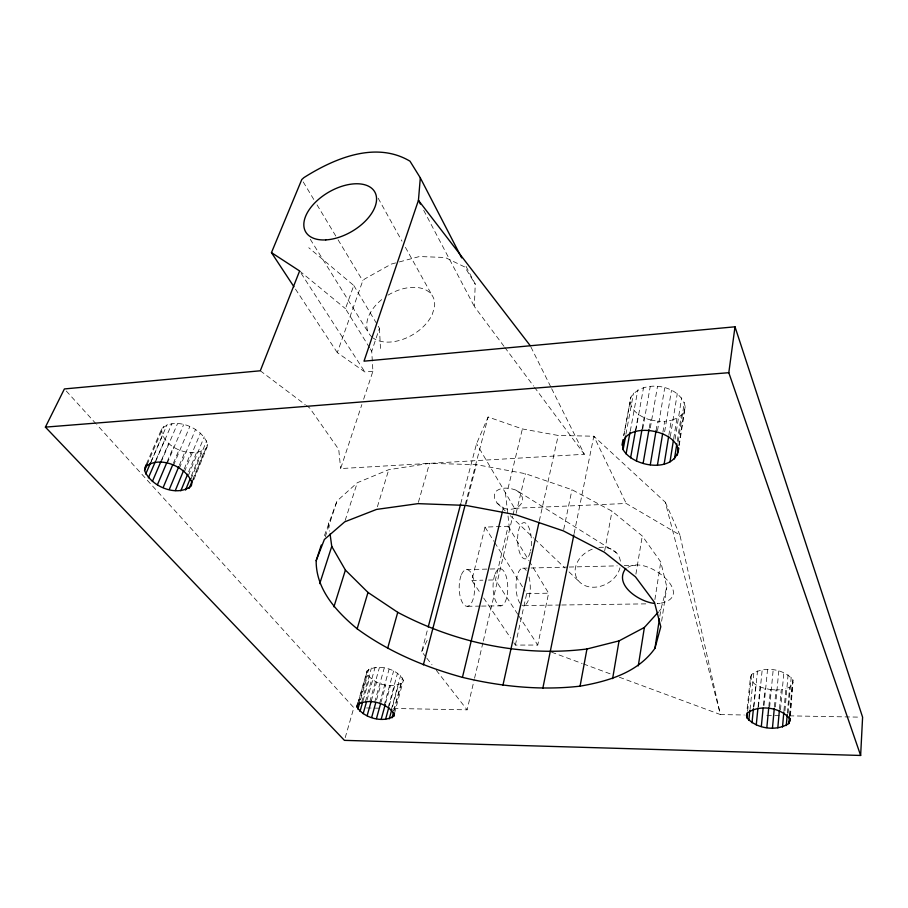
<?xml version="1.0" encoding="UTF-8"?>
<svg xmlns="http://www.w3.org/2000/svg" width="908" height="908" viewBox="0 0 908 908"><rect width="100%" height="100%" fill="white"/><g stroke="black" fill="none" stroke-linecap="round" stroke-linejoin="round"><path stroke-width="0.68" stroke-dasharray="4.54 3.41" d="M503.963 346.277L474.351 306.484L475.236 284.136L464.896 264.126M790.471 715.697L792.956 680.047C783.945 668.436 763.197 665.757 751.472 674.61L750.462 677.062L746.875 711.157M787.35 713.189L789.597 687.186L792.116 685.12L793.263 682.691M788.099 713.257L791.186 677.379M789.54 715.311L792.116 685.12M789.903 715.879L792.956 680.047M783.956 710.589L785.885 688.729L789.597 687.186M784.932 710.782L788.076 674.86M780.483 710.011L783.831 672.692M779.518 708.762L781.243 689.683L785.885 688.729M774.422 706.889L775.988 689.955L781.243 689.683M775.432 706.935L778.746 671.001M769.644 707.207L773.173 669.934M768.86 706.458L770.461 689.558C763.049 688.082 751.869 685.96 750.462 677.062M763.39 705.391L765.047 688.502M764.037 705.391L767.532 669.548M758.475 707.026L762.187 669.866M758.101 706.572L760.075 686.868M753.583 707.287L755.887 684.757M753.878 706.583L757.533 670.876M747.625 710.998L751.472 674.61M750.042 709.489L753.878 672.499M659.844 616.192L660.91 609.2L666.812 586.931L660.763 561.95L642.285 535.992L612.026 511.17L571.983 489.718L525.391 473.692L476.416 464.658L429.518 463.364L388.749 469.686L357.264 482.738L336.993 501.012L323.872 537.196M661.626 621.242L666.812 586.931M161.647 428.939C161.579 447.723 193.404 460.072 206.899 447.542L207.569 444.341C202.597 427.713 174.915 416.148 161.647 428.939L146.12 464.692M679.207 445.419L685.222 406.852C680.739 384.72 643.159 378.568 630.912 397.114L623.785 435.352M677.266 441.152L681.363 415.104L684.189 411.233L685.222 406.852M678.094 442.253L684.371 402.244M654.895 599.552L660.763 561.95M678.821 445.59L684.189 411.233M675.087 439.188L681.658 397.738M673.679 438.712L676.948 418.191L681.363 415.104M668.821 435.341L671.262 420.325L676.948 418.191M670.342 436.51L677.266 393.652M662.885 432.253L664.69 421.357L671.262 420.325M664.645 431.743L671.489 390.27M635.906 574.117L642.285 535.992M656.053 430.755L657.664 421.233L664.69 421.357M657.494 430.676L664.724 387.852M650.31 427.952L657.471 386.558M649.231 428.122L650.65 419.973C640.696 417.419 627.36 409.145 630.912 397.114M366.707 672.987L367.07 670.921C377.637 663.192 397.432 668.685 403.368 680.16L402.891 682.192C392.165 689.603 372.916 684.269 366.707 672.987L358.524 701.475M642.172 428.508L644.101 417.646M642.682 429.2L650.241 386.479M635.486 430.71L638.426 414.411M635.85 430.256L643.534 387.625M630.3 431.073L637.847 389.907M623.773 435.602L630.118 401.529M625.93 434.217L633.546 393.153M604.671 550.918L612.026 511.17M574.128 533.518L593.821 436.215L558.227 435.465L522.384 428.939L488.129 416.999L476.552 443.706L461.037 502.521M513.792 642.728L515.369 645.077L537.763 645.043L548.602 593.185L529.807 562.097M563.698 529.534L571.983 489.718M515.369 645.077L526.685 593.56L523.712 588.815M539.318 520.886L558.227 435.465M393.493 708.467L467.109 709.84L474.237 679.57M474.566 678.197L482.988 642.433M483.317 641.048L512.691 516.3M512.997 514.972L514.575 508.31L476.552 443.706M516.107 513.383L525.391 473.692M517.753 614.251L495.439 579.906L508.128 526.243L485.031 527.117L471.797 580.416L480.514 593.344M502.657 510.682L503.316 507.935L497.085 503.1L494.667 498.651L494.497 494.338L496.608 490.808C502.374 486.699 510.171 487.948 516.368 490.286L616.135 552.563M508.026 488.447L522.384 428.939M465.259 504.473L488.129 416.999M466.144 504.054L476.416 464.658M426 657.108L421.709 651.615L427.85 628.359M394.469 713.518L403.368 680.16M391.325 709.704L400.598 675.484M392.562 706.674L398.43 684.972M393.743 710.68L402.584 677.867M393.879 711.009L401.211 683.837M388.193 707.423L397.534 673.146M389.248 705.845L394.776 685.54M384.175 705.334L393.584 671.046M385.639 703.076L390.463 685.506M379.544 703.609L389.044 669.321M380.94 702.417L385.798 684.859M374.641 702.361L384.22 668.084M376.559 699.852L381.076 683.656M369.806 701.691L379.453 667.448M371.304 700.874L376.627 681.976M366.98 700.193L372.723 679.933M363.087 700.635L369.635 677.64M365.368 701.623L375.083 667.425M357.707 703.552L367.07 670.921M358.91 703.303L368.671 669.23M360.601 699.659L367.581 675.28M418.384 502.306L429.518 463.364M361.656 702.168L371.406 668.038M345.21 737.648L353.848 707.718L96.759 424.592M377.399 506.766L388.749 469.686M345.165 520.477L357.264 482.738M325.246 536.832L336.993 501.012M551.667 388.669L584.343 454.284L340.648 468.573L361.861 404.571M363.631 399.248L372.916 371.247L371.735 351.248L379.453 328.265L378.034 325.893M372.916 371.247L364.857 371.962L337.288 352.61L362.769 280.799L364.755 278.938L391.314 264.08L397.999 262.287M369.545 347.696L345.46 308.675L353.791 285.475L308.777 247.725M192.768 479.447L204.709 450.107M191.951 482.761L207.569 444.341M193.915 479.503L206.899 447.542M191.282 476.042L201.156 451.855M190.964 479.197L206.661 440.686M188.671 471.74L196.491 452.672M188.41 475.417L204.221 436.85M184.211 469.027L191.032 452.536M184.46 471.695L200.396 433.082M179.364 468.29L195.447 429.654M179.319 465.373L185.13 451.424M173.314 463.386L179.182 449.437M173.485 465.452L189.704 426.805M167.117 461.911L173.564 446.702M167.231 463.375L183.586 424.751M161.613 459.868L168.661 443.376M161.034 462.206L177.525 423.627M156.04 460.016L164.791 439.688M155.359 462.047L171.941 423.514M147.062 464.658L163.724 426.272M151.216 461.321L162.214 435.885M150.592 462.887L167.231 424.422M421.709 651.615L427.85 638.971M659.072 611.232L660.91 609.2M627.927 567.352C648.176 554.232 699.364 598.815 657.244 603.707M399.338 261.935L419.394 256.544L445.147 257.475L464.817 267.02L475.236 284.136M514.575 508.31L626.225 503.475L679.899 535.016L720.396 714.551L744.333 715.005M466.44 569.611L499.933 568.783M522.656 568.215L529.704 568.033M531.112 567.999L567.795 567.091M569.202 567.046L617.179 565.854M624.227 565.684L635.521 565.4M471.797 580.416L482.92 580.178M488.481 580.053L495.439 579.906M526.685 593.56L548.602 593.185M467.529 606.283L480.105 606.113M481.512 606.09L501.08 605.829M523.848 605.523L560.361 605.023M561.757 605L648.823 603.831M366.582 707.956L382.166 708.251M766.863 715.425L782.344 715.708M789.381 715.845L859.785 717.15M657.54 603.536L660.048 603.672M770.461 689.558L775.988 689.955M650.65 419.973L657.664 421.233M503.316 507.935C510.024 511.034 519.921 508.877 522.395 501.261L522.293 497.141L520.171 493.294L516.368 490.286M551.565 652.171L582.141 663.476M583.469 663.964L611.379 674.281M619.358 677.22L720.396 714.551L665.303 502.215L593.821 436.215L626.225 503.475M260.301 370.782L305.27 404.684M306.393 405.536L309.764 408.078L338.741 449.449L340.648 468.573M299.617 270.97L345.46 308.675M497.085 503.1L505.2 510.852M510.262 515.699L533.563 537.99M534.585 538.966L564.98 568.045M569.032 571.915L579.168 581.608M66.295 391.03L95.805 423.537M426.851 658.209L431.992 664.792M436.271 670.286L467.109 709.84M504.803 347.412L533.575 386.07M534.426 387.205L584.343 454.284M483.68 598.054L510.625 638.029M295.463 289.084L337.288 352.61M518.525 615.442L537.763 645.043M301.15 273.353L364.857 371.962M485.031 527.117L493.963 541.361M494.701 542.541L522.974 587.624M310.286 239.281L369 333.565M370.282 348.876L371.735 351.248M508.128 526.243L529.092 560.906M303.238 181.941L314.123 200.032M317.028 204.856L337.356 238.611M338.082 239.814L362.769 280.799M353.791 285.475L377.319 324.701M378.159 198.205L401.994 241.165M405.399 247.294L431.97 295.168M423.707 210.327L474.351 306.484M530.93 347.026L551.043 387.41M665.303 502.215L679.899 535.016M328.582 522.86L329.706 531.169M505.427 492.76L507.867 514.598M508.026 515.971L509.558 529.614M379.453 328.265L380.475 348.445M598.905 547.456A23.721 18.796 -28.2 0 1 620.493 562.585M619.971 567.795A23.721 18.796 -28.2 0 1 596.204 587.09A23.721 18.796 -28.2 0 1 575.161 572.63A23.721 18.796 -28.2 0 1 592.64 549.011M388 295.168A36.899 23.313 -30.2 0 1 434.444 307.426L432.185 314.588A36.899 23.313 -30.2 0 1 404.82 338.605A36.899 23.313 -30.2 0 1 373.245 338.082M372.235 337.299A36.899 23.313 -30.2 0 1 382.461 299.004M530.215 552.268A18.149 6.912 88.1 0 1 518.343 547.66A18.149 6.912 88.1 0 1 524.745 522.736A18.149 6.912 88.1 0 1 530.533 551.02M520.193 603.502A18.671 7.116 88.9 0 1 516.709 578.203A18.671 7.116 88.9 0 1 526.265 570.428M529.035 576.977A18.671 7.116 88.9 0 1 529.171 597.577A18.671 7.116 88.9 0 1 521.986 605.137M461.014 575.695A18.353 7.695 89.2 0 0 465.509 605.908A18.353 7.695 89.2 0 0 474.135 582.266A18.353 7.695 89.2 0 0 461.014 575.695M494.758 574.912A18.546 7.355 89 0 0 499.162 605.454A18.546 7.355 89 0 0 507.322 581.574A18.546 7.355 89 0 0 494.758 574.912"/><path stroke-width="1.36" d="M271.458 252.628L299.617 270.97L260.301 370.782L64.389 388.942L45.4 427.123L344.427 740.361L860.636 755.456L862.6 717.207L735.003 326.801L364.017 361.168L418.44 200.328L420.313 177.855L409.996 161.193C375.799 140.797 334.45 158.287 303.953 177.582L301.785 179.534L271.458 252.628L293.92 286.735M790.005 721.202L789.676 718.625C780.222 707.219 759.633 704.426 747.454 712.882L746.444 715.243L746.909 717.797C756.534 728.931 776.556 731.621 788.836 723.54L790.232 718.444M786.283 725.515L787.225 714.562M788.836 723.54L789.427 716.684M782.514 726.979L783.842 711.951M777.804 727.841L779.405 710.124M772.458 728.046L774.286 708.297M766.84 727.592L768.724 707.865M761.324 726.514L763.117 708.206M756.262 724.868L757.953 707.979M751.994 722.779L753.436 708.694M746.909 717.797L747.477 712.36M748.805 720.362L749.826 710.499M860.636 755.456L728.806 372.7L735.003 326.801M145.008 467.245C158.707 454.919 186.231 466.315 191.951 482.761L191.316 485.894C177.298 497.584 150.796 486.54 144.554 470.446L146.12 464.692M321.307 545.016L316.166 560.667C315.916 589.428 336.357 611.515 357.15 628.79C388.658 651.876 424.933 667.062 462.433 677.357C500.91 686.584 540.646 690.659 580.076 686.164C608.042 681.306 637.745 672.68 654.94 648.335L659.424 618.984M678.355 450.924C676.483 427.532 617.667 420.245 623.115 449.619C633.012 467.336 675.461 473.919 678.775 448.166M674.462 458.971L676.835 443.899M677.323 455.214L678.401 448.336M638.267 665.893L644.385 627.462L658.152 612.242M669.968 461.968L673.452 440.085M664.168 463.999L668.606 436.703M657.46 464.953L662.658 433.615M650.287 464.76L656.053 430.755M612.616 678.639L619.04 640.878L644.385 627.462M356.969 706.901L357.309 704.914C368.205 697.582 387.761 702.996 394.197 714.278L393.743 716.242C382.677 723.256 363.665 717.99 356.969 706.901L358.138 702.837M643.114 463.443L649.004 429.484M636.395 461.094L641.933 429.87M630.583 457.87L635.486 430.71M626.055 453.955L630.038 432.219M580.076 686.164L586.954 648.993L619.04 640.878M621.991 445.147L623.013 439.688M623.115 449.619L625.646 436.01M542.814 688.343L573.845 534.914M502.919 685.324L539.011 522.27M462.433 677.357L502.328 512.055M423.344 664.883L464.907 505.847M428.213 626.997L460.685 503.895M393.743 716.242L394.469 713.518M389.26 718.875L391.836 709.386M392.052 717.808L393.516 712.371M654.94 648.335L660.797 626.736L654.464 602.345L635.452 576.83L604.422 552.28L563.414 530.908L515.778 514.757L465.781 505.404L417.998 503.645L376.582 509.411L344.734 521.828L324.372 539.477L316.166 560.667M385.56 719.386L388.874 707.196M381.19 719.295L385.276 704.426M376.457 718.614L380.566 703.768M371.667 717.399L375.81 702.554M367.127 715.731L371.304 700.874M387.603 648.448L397.738 612.332L367.99 592.436L345.403 570.076L331.749 546.412L330.069 533.949M363.155 713.699L366.594 701.543M359.999 711.452L362.701 701.986M357.888 709.137L359.829 702.361M357.15 628.79L367.99 592.436M333.917 606.816L345.403 570.076M319.729 583.64L331.749 546.412M189.136 488.379L192.246 480.718M185.561 490.048L190.237 478.584M180.84 490.797L187.627 474.282M175.289 490.604L183.688 470.299M169.274 489.469L178.785 466.644M163.19 487.46L172.781 464.646M157.436 484.724L166.573 463.182M152.396 481.433L161.068 461.139M148.39 477.79L155.495 461.275M144.554 470.446L147.323 464.079M145.711 474.044L150.671 462.592M625.782 568.419C613.343 584.763 638.994 601.482 653.76 603.332M45.4 427.123L728.806 372.7M586.954 648.993C522.021 657.21 455.328 642.875 397.738 612.332M530.306 345.766L418.44 200.328L420.415 204.073M420.313 177.855L461.673 257.872M325.802 239.905A39.907 22.802 -30.1 0 0 376.321 196.253A39.907 22.802 -30.1 0 0 318.481 199.431A39.907 22.802 -30.1 0 0 325.802 239.905"/></g></svg>
